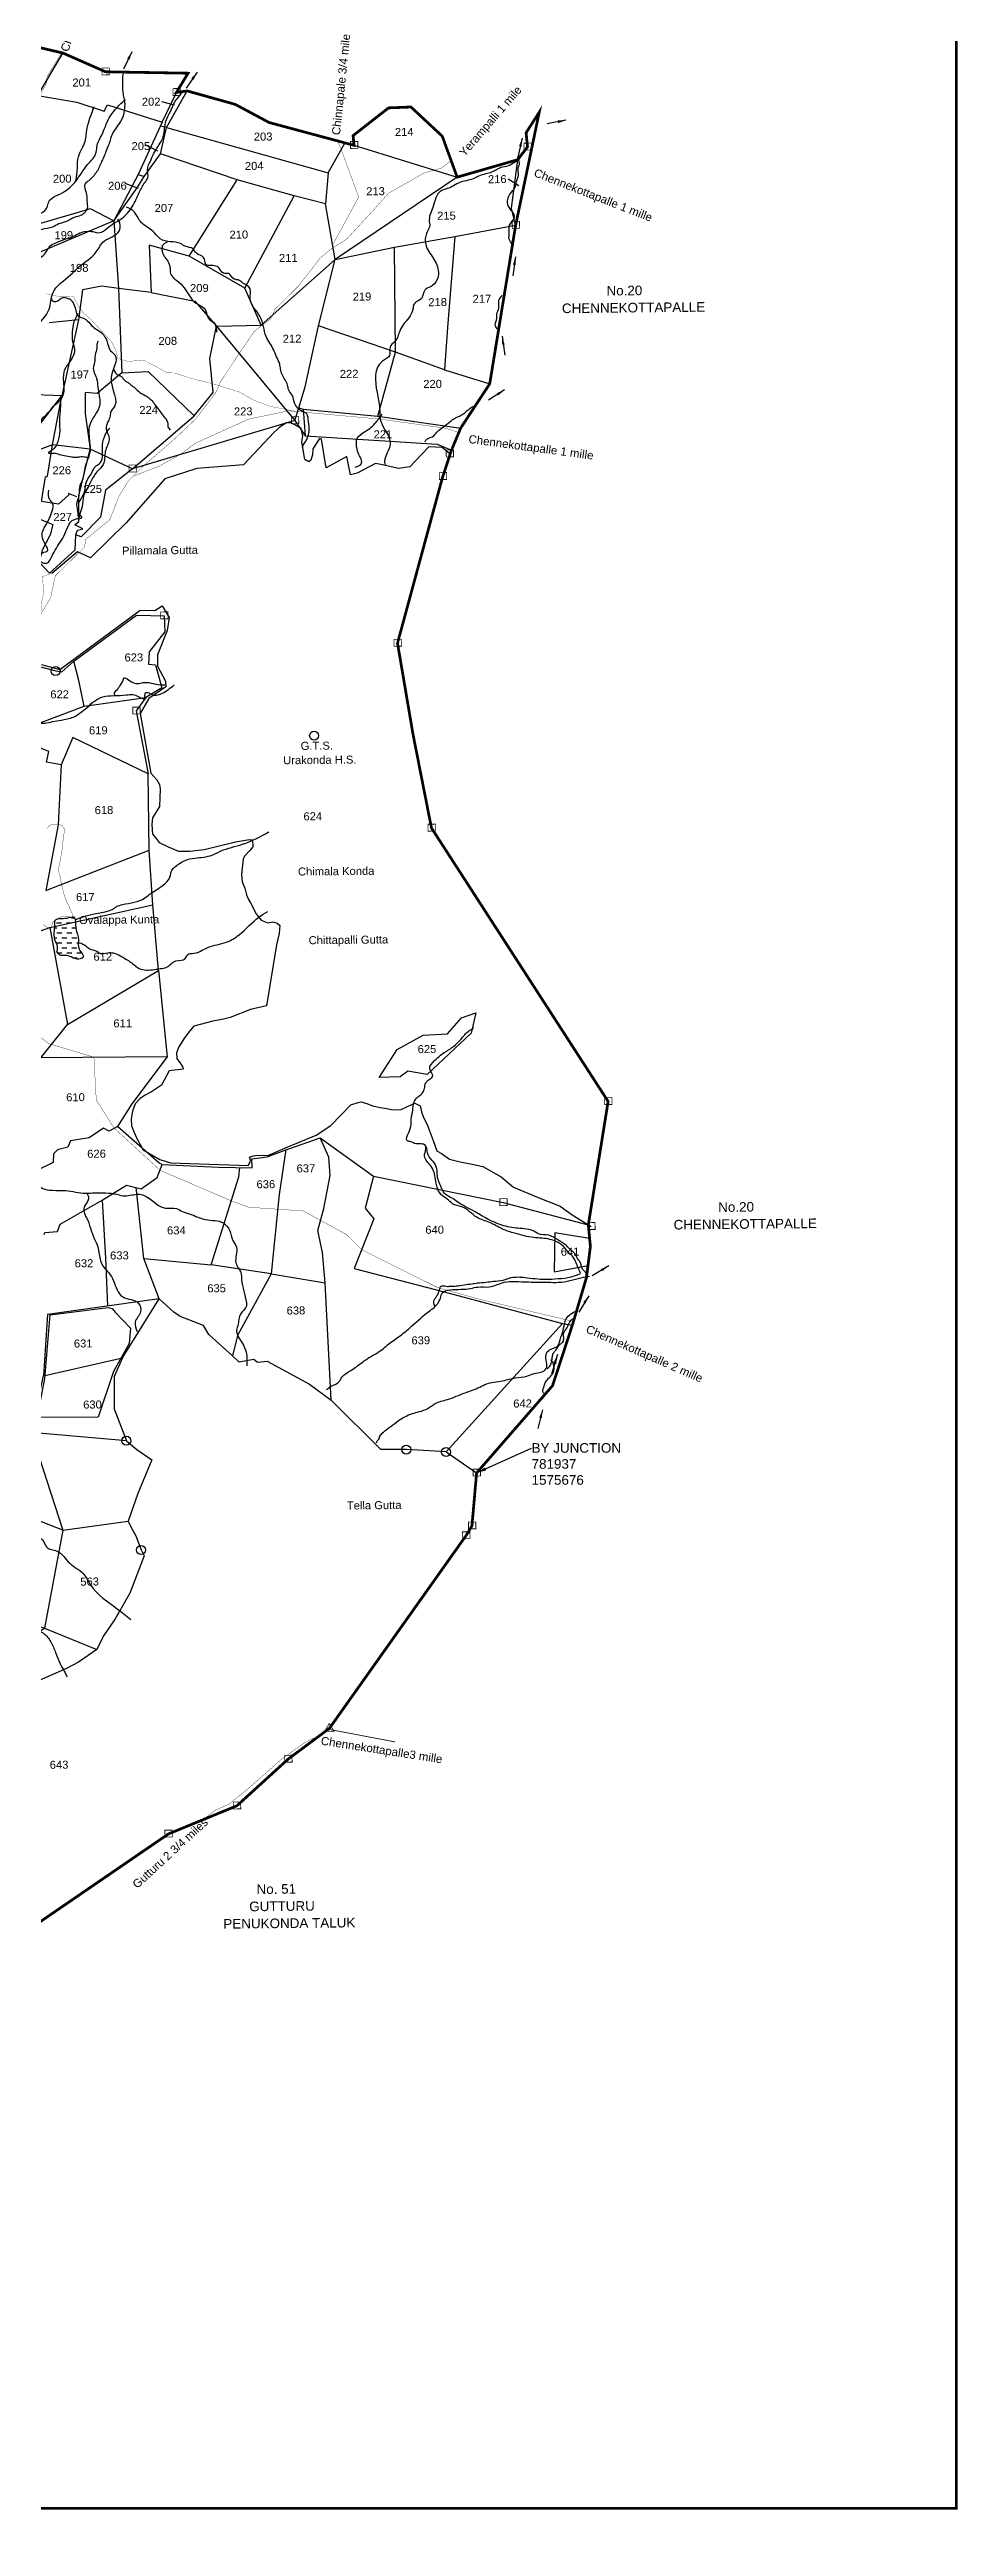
# Model space of a CAD drawing. Header units: feet. Extents: x 773755 to 783780, y 1571901 to 1585357.
# Drawn here: x 780373 to 783683, y 1571901 to 1580869 of the extents above; entities that cross this region are included whole.
import ezdxf
from ezdxf import colors
from ezdxf.entities.mleader import LeaderData, LeaderLine
from ezdxf.enums import TextEntityAlignment as Align
from ezdxf.math import Vec2, Vec3

# ---------------------------------------------------------------- set-up
doc = ezdxf.new("R2010")
doc.units = ezdxf.units.FT
doc.header["$LTSCALE"] = 15
doc.header["$MEASUREMENT"] = 0
doc.linetypes.add('ACAD_ISO02W100', pattern=[15, 12, -3])
doc.linetypes.add('HIDDEN2', pattern=[0.1875, 0.125, -0.0625])
for name, color, linetype in [('CRDS STONES', 7, 'Continuous'), ('HILL', 17, 'Continuous'), ('PAPER SIZE', 10, 'Continuous'), ('PLOT', 7, 'Continuous'), ('PLOT NO', 7, 'Continuous'), ('ROADS', 6, 'Continuous'), ('TANKS-STREAM', 4, 'Continuous'), ('text2', 7, 'Continuous'), ('VILLAGE STONES', 240, 'Continuous')]:
    doc.layers.add(name, color=color, linetype=linetype)
doc.layers.add('VILLAGE BOUNDRY', color=5, linetype='HIDDEN2', lineweight=100)
doc.styles.get("Standard").update_dxf_attribs({"font": 'arial.ttf'})
doc.linetypes.add('DOTS', pattern='A,1e-06,-3,["●",Standard,S=3,R=0,X=-1.25,Y=-1.25],-3', length=6.000001)
doc.dimstyles.get("Standard").update_dxf_attribs({"dimtxt": 0.18, "dimasz": 0.18, "dimexe": 0.18, "dimexo": 0.0625, "dimgap": 0.09, "dimtad": 0, "dimtih": 1, "dimtoh": 1, "dimdec": 4, "dimzin": 0, "dimdsep": 46, "dimtxsty": 'Standard', "dimcen": 0.09, "dimadec": 0, "dimazin": 0, "dimtfac": 1, "dimtdec": 4, "dimtofl": 0, "dimtmove": 0, "dimatfit": 3, "dimfxl": 1, "dimtolj": 1, "dimtzin": 0, "dimarcsym": 0})

msp = doc.modelspace()

# ---------------------------------------------------------------- hatches: boundary and pattern name
at = {"layer": 'TANKS-STREAM'}
h = msp.add_hatch(dxfattribs=at)
h.set_pattern_fill('DASH', color=256, scale=145.821707, angle=0.58582, style=0)
h.set_pattern_definition([(0.5858182, (37188.745, 36616.863), (18.04039535, 18.4131258), [18.22771332, -18.22771332])])
edge = h.paths.add_edge_path()
edge.add_spline(control_points=[(780402.2, 1577581.2), (780403.5, 1577589.9), (780405.6, 1577604.1), (780392.8, 1577620.4), (780391.6, 1577639.8), (780391.8, 1577659.9), (780395, 1577676.9), (780390.8, 1577705.2), (780431.4, 1577696.7), (780471.6, 1577715), (780466.6, 1577660.2), (780485.1, 1577627.7), (780473.2, 1577589.6), (780507.9, 1577561.7), (780469, 1577545.7), (780447.2, 1577570.6), (780414, 1577562), (780405, 1577574.8), (780400.5, 1577581.2)], knot_values=[0, 0, 0, 0, 24.892775, 40.800012, 58.779881, 81.911715, 100.665897, 112.223103, 157.989757, 181.404531, 223.257187, 265.978819, 300.69655, 333.308293, 350.028339, 396.489155, 417.87038, 439.257257, 439.257257, 439.257257, 439.257257], degree=3, periodic=0)

# ---------------------------------------------------------------- linework, layer by layer
at = {"layer": 'HILL'}
for points in [[(781832.1, 1579394.4), (781804.6, 1579417.1), (781756.5, 1579420.1), (781731, 1579392.6), (781687, 1579346.5), (781645.7, 1579340.7), (781587.4, 1579354.1), (781562.4, 1579358.5), (781495, 1579323.3), (781470.5, 1579317.6), (781457.3, 1579384.7), (781382.8, 1579343.4), (781365.3, 1579448.1), (781357.9, 1579450.4), (781333.7, 1579412.3), (781331.9, 1579390.8), (781326.3, 1579371.7), (781318.6, 1579365.4), (781304.4, 1579373.4), (781293.2, 1579438.1), (781296.9, 1579459.2), (781291.1, 1579486.1), (781268, 1579500.3), (781253.9, 1579507.5), (781238.2, 1579507.4), (781215, 1579492.3), (781192.5, 1579473.8), (781080.8, 1579354), (780911, 1579340.4), (780794.7, 1579303.7), (780654, 1579142.4), (780523.5, 1579014.8), (780476.4, 1579036.7), (780382.4, 1578958.5)], [(780345, 1578626.3), (780411.5, 1578607.8), (780705.1, 1578823.9), (780758.4, 1578823.3), (780785.4, 1578840.6), (780810.8, 1578798.3), (780802.8, 1578750.1), (780768, 1578661.6), (780768.4, 1578620.2), (780796.8, 1578566.1), (780798.1, 1578544.6), (780736.7, 1578502.3), (780704.4, 1578447.6), (780743.5, 1578230.6), (780765.3, 1578206.5), (780775.7, 1578189.6), (780777.5, 1578172.1), (780775.4, 1578108.8), (780749.7, 1578067.7), (780747.7, 1578044.5), (780748.5, 1578023.5), (780749.2, 1578007.7), (780762.4, 1577991.9), (780774.4, 1577977.9), (780806.4, 1577961.8), (780844.5, 1577946.3), (780885.9, 1577946.7), (780937.5, 1577952.4), (781051.6, 1577979.9), (781081, 1577985.3), (781103.1, 1577988.4), (781113.3, 1577987.9), (781115.3, 1577961.3), (781103, 1577947), (781086.1, 1577928.7), (781080, 1577917.9), (781074.3, 1577860.9), (781075.7, 1577833.8), (781086.2, 1577811.2), (781092.6, 1577787.5), (781099.6, 1577770), (781107.1, 1577758.2), (781116.4, 1577740.1), (781125.7, 1577719.3), (781145.6, 1577694.3), (781170.2, 1577685.5), (781187.4, 1577688.4), (781203.8, 1577683.1), (781213.8, 1577675.1), (781211.4, 1577646.1), (781201, 1577604.3), (781165.1, 1577382.9), (781106.3, 1577369.6), (781033, 1577339.4), (781008.5, 1577333.7), (780969.6, 1577326.1), (780900, 1577308.2), (780885.6, 1577290.8), (780865.9, 1577265.2), (780845.4, 1577233.3), (780836.6, 1577210.6), (780837.7, 1577190.7), (780851.5, 1577171.8), (780859.8, 1577159.2), (780860.7, 1577151.9), (780810, 1577145.1), (780782.2, 1577093.4), (780746.2, 1577068.5), (780720.9, 1577055.6), (780703.8, 1577043.6), (780685.9, 1577025.3), (780676.2, 1576998.1), (780671.9, 1576969.9), (780673.1, 1576944.6), (780683.3, 1576920.2), (780693.5, 1576896.8), (780715.7, 1576857.1), (780776.8, 1576822.4), (780815.1, 1576810.1), (781098.2, 1576800.4), (781104.4, 1576810.4), (781106.1, 1576820.4), (781103.3, 1576830.3), (781117.8, 1576835.9), (781134.1, 1576837.9), (781170.3, 1576837.3), (781239.9, 1576867), (781345.6, 1576910.7), (781399.3, 1576945.8), (781472, 1577021.7), (781498.2, 1577030.1), (781508.1, 1577033), (781530.9, 1577026), (781550.9, 1577018), (781580, 1577012), (781601.8, 1577008.6), (781626.4, 1577003.4), (781655.4, 1577004.6), (781680.6, 1577016.6), (781705, 1577027.7), (781725.1, 1577018), (781728.9, 1576996.3), (781737.3, 1576975.5), (781750.3, 1576949.4), (781771.9, 1576892), (781785.9, 1576854.1), (781802.3, 1576844.3), (781831.5, 1576823.8), (781870.6, 1576814.2), (781914.2, 1576805.6), (781952.4, 1576796.9), (782019.9, 1576759.6), (782064.8, 1576722), (782154.4, 1576683.5), (782234.5, 1576651.7), (782278.4, 1576620.5), (782347.7, 1576578.6)], [(780329.5, 1575880.2), (780356.8, 1576023.4), (780376.6, 1576256.3), (780588.5, 1576283.2), (780602.9, 1576278.8), (780614.2, 1576265.9), (780669.6, 1576207.7), (780665, 1576151.6), (780607.9, 1576050.2), (780551.5, 1575883.3), (780328.1, 1575882.3)]]:
    msp.add_lwpolyline(points, dxfattribs=at)
at = {"layer": 'HILL', "lineweight": -3, "ltscale": 0.3, "const_width": 1}
msp.add_lwpolyline([(780382.4, 1578958.5), (780348.9, 1578946.8), (780353, 1578889), (780343.2, 1578841.6), (780347.3, 1578830), (780301.3, 1578739.8)], dxfattribs=at)
at = {"layer": 'PAPER SIZE', "color": 5, "const_width": 10}
msp.add_lwpolyline([(773759.7, 1584608.3), (783677.9, 1584608.3), (783677.9, 1571905.9), (773759.7, 1571905.9)], close=True, dxfattribs=at)
at = {"layer": 'PLOT'}
for points in [[(780038.3, 1580262), (779999.9, 1580144), (780181.2, 1580441.8), (780332, 1580700.8), (780423.5, 1580854.9)], [(780332, 1580700.8), (780474.2, 1580675.9), (780573.8, 1580643.3), (780585.9, 1580666.8), (780785.2, 1580603.1), (780836.9, 1580711.8)], [(780800.8, 1580583.5), (780876.4, 1580716.8)], [(780830.1, 1580664.6), (780783.7, 1580676.7)], [(780785.2, 1580603.1), (780697.1, 1580412), (780719.8, 1580405.3), (780778.2, 1580487.1), (780800.8, 1580583.5), (780778.4, 1580588.7)], [(780800.8, 1580583.5), (781390.1, 1580418.7), (781452, 1580529.4)], [(780768.9, 1580496.9), (780725.8, 1580519.5)], [(781390.1, 1580418.7), (781379.3, 1580305.4), (781265.5, 1580334.2), (781057.5, 1580392.9), (780778.2, 1580487.1)], [(781483.6, 1580518.7), (781859.4, 1580402.7), (781415.5, 1580102.4), (781631, 1580148.1), (781850.9, 1580186.5), (782072.5, 1580227.6), (782056.9, 1580290.2), (782080, 1580466.3)], [(780697.1, 1580412), (780609.2, 1580243.1), (780695.8, 1580367.7), (780719.8, 1580405.3)], [(780699.2, 1580361.1), (780650.5, 1580380)], [(781086.2, 1579998.1), (780883, 1580114.7), (781057.5, 1580392.9)], [(782084.4, 1580371.3), (782044.6, 1580395.1)], [(779999.9, 1580144), (780294.3, 1580109.3), (780255.6, 1580208.9), (780512.5, 1580284.2), (780522.7, 1580288.7), (780609.2, 1580243.1), (780294.3, 1580109.3)], [(781635, 1579764.2), (781354.4, 1579860.7), (781415.5, 1580102.4), (781145.1, 1579863.8), (781086.2, 1579998.1), (781265.5, 1580334.2)], [(781415.5, 1580102.4), (781379.3, 1580305.4)], [(780609.2, 1580243.1), (780625.9, 1579997), (780565.3, 1580005.6), (780495.1, 1579992.5), (780479.7, 1579882.8), (780373, 1579871.3)], [(781850.9, 1580186.5), (781823.8, 1579854.3), (781813.2, 1579700.5), (781978, 1579649.5)], [(780883, 1580114.7), (780737.7, 1580154.2), (780745.2, 1579981.7), (780625.9, 1579997)], [(781813.2, 1579700.5), (781635, 1579764.2), (781631, 1580148.1)], [(780625.9, 1579997), (780637.7, 1579689.5), (780548.4, 1579614.2), (780504.7, 1579617.3), (780504.1, 1579540.9), (780522.1, 1579411), (780385.6, 1579427), (780419.7, 1579606.2)], [(780745.2, 1579981.7), (780903.5, 1579950.4), (780982.3, 1579859.5), (781145.1, 1579863.8)], [(780479.7, 1579882.8), (780419.7, 1579606.2), (780259.4, 1579611.6), (780279.2, 1579651), (780185.4, 1579662.4), (780158.1, 1579658.8), (780140.2, 1579674.7), (780121.7, 1579670), (780048.9, 1579705.7)], [(780637.7, 1579689.5), (780734.1, 1579693.8), (780901.1, 1579532.6), (780970.2, 1579617.4), (780958.7, 1579741.7), (780982.3, 1579859.5)], [(780982.3, 1579859.5), (781268.3, 1579515.5), (781282.9, 1579561.6), (781306.2, 1579638.5), (781354.4, 1579860.7)], [(781299, 1579557.5), (781570.4, 1579531.6), (781635, 1579764.2)], [(780228.7, 1579510.4), (780326.1, 1579483.9), (780419.7, 1579606.2)], [(781282.9, 1579561.6), (781299, 1579557.5), (781305.8, 1579459.5)], [(780385.6, 1579427), (780317.4, 1579401.6), (780213.3, 1579424.9), (780193.3, 1579434.8), (780201.3, 1579448.7), (780102.6, 1579477.8), (780066.1, 1579496), (780073.5, 1579511.1)], [(781268.3, 1579515.5), (780676.6, 1579339.5), (780901.1, 1579532.6)], [(781268.3, 1579515.5), (781305.8, 1579459.5), (781786.4, 1579429.7), (781838.7, 1579407.5)], [(781570.4, 1579531.6), (781872.2, 1579488.2)], [(780473.5, 1579237.6), (780443.5, 1579250.2), (780443.6, 1579243.1), (780407.2, 1579210.7), (780345.5, 1579220), (780360.2, 1579310.1), (780367.4, 1579312.3), (780385.6, 1579427)], [(780676.6, 1579339.5), (780578.2, 1579261.5), (780560.7, 1579163.4), (780489.5, 1579091.3), (780470.7, 1579099.4), (780476.2, 1579116.3), (780496.3, 1579121), (780466.5, 1579135.5), (780481.8, 1579147.8), (780481.7, 1579240.7), (780522.1, 1579411)], [(780676.6, 1579339.5), (780522.1, 1579411)], [(780256.7, 1579145.7), (780301, 1579135.6), (780304.5, 1579170.3), (780386.6, 1579136.5), (780376.5, 1579098.5), (780347.1, 1579043.2), (780337, 1578999.2), (780375, 1578959), (780467.7, 1579044.4), (780470.7, 1579099.4)], [(780331.4, 1578620.4), (780397.6, 1578603), (780419.1, 1578599.3), (780462.9, 1578638.5), (780691.7, 1578806), (780791.9, 1578804.3), (780794.8, 1578745.8), (780737.8, 1578672.1), (780735.5, 1578627.6), (780761.1, 1578624.7), (780783.9, 1578541.6), (780725.5, 1578505.9), (780690.4, 1578457.2), (780734.2, 1578228.3), (780460, 1578360.5), (780416.8, 1578260.8), (780363, 1578270.5), (780371.8, 1578309.9), (780254.2, 1578356.6), (780265.9, 1578385.8), (780500.4, 1578474.2), (780725.5, 1578505.9)], [(780500.4, 1578474.2), (780481.2, 1578568.4), (780462.9, 1578638.5)], [(780416.8, 1578260.8), (780405.5, 1578042), (780360.9, 1577802.7), (780738, 1577949.7), (780734.2, 1578228.3)], [(780155.8, 1577734.4), (780311.3, 1577644.3), (780376.1, 1577667.3), (780751.4, 1577750.6), (780738, 1577949.7)], [(780376.1, 1577667.3), (780440.5, 1577313.9), (780771.2, 1577511.7), (780751.4, 1577750.6)], [(780771.2, 1577511.7), (780802.6, 1577196.5), (780343.4, 1577193.4), (780440.5, 1577313.9)], [(781575.2, 1577121.7), (781640.6, 1577222.7), (781735.5, 1577275.5), (781823.7, 1577280.4), (781875.7, 1577338.5), (781926.9, 1577356.3), (781910.9, 1577282.6), (781749.9, 1577132.4), (781680, 1577144.5), (781651.7, 1577124.1), (781575.2, 1577121.7)], [(780802.6, 1577196.5), (780674.1, 1577025), (780621.5, 1576942.6), (780591.4, 1576925.1), (780570.5, 1576936.7), (780519.2, 1576901.2), (780451, 1576889.8), (780440.6, 1576867.2), (780403.8, 1576857.9), (780388.6, 1576842.4), (780387.4, 1576811), (780330.6, 1576783.4)], [(780354.6, 1576549.3), (780357.7, 1576556.8), (780403.8, 1576559.6), (780412.9, 1576586.1), (780566.2, 1576674.4), (780654.6, 1576728.6), (780708.6, 1576715.3), (780766.4, 1576756.9), (780784.9, 1576804.3), (780773.6, 1576809.2), (780621.5, 1576942.6)], [(780784.9, 1576804.3), (780990, 1576794.1), (781112.4, 1576792.4), (781112, 1576824.3), (781167.7, 1576831.9), (781229.1, 1576855), (781360.1, 1576901), (781554.4, 1576761.1), (781794.4, 1576712.4), (782027.5, 1576665.7), (782337.2, 1576583.8)], [(781234.7, 1576858.3), (781210.6, 1576694.6), (781181.8, 1576405.4), (780963.2, 1576438.9)], [(781181.8, 1576405.4), (781378.6, 1576372.6), (781368.3, 1576483.6), (781352.3, 1576564), (781373.2, 1576644.1), (781396.7, 1576763.9), (781391.8, 1576830.6), (781360.1, 1576901)], [(780718.1, 1576461.3), (780963.2, 1576438.9), (781064.6, 1576759.2), (781067.8, 1576792.8)], [(780566.2, 1576674.4), (780578.1, 1576462.7), (780585.8, 1576289)], [(780774, 1576314.6), (780718.1, 1576461.3), (780690.7, 1576719.9)], [(781554.4, 1576761.1), (781524.4, 1576644.4), (781556.1, 1576606.3), (781484.6, 1576425.4), (781812.1, 1576340.6), (782243.7, 1576224.6), (782278.9, 1576218.2)], [(782341.8, 1576534.8), (782214.8, 1576554.7), (782213.3, 1576413.5), (782336.5, 1576436.3)], [(781181.8, 1576405.4), (781059.6, 1576180.3), (781040.9, 1576107.3), (780955.2, 1576184.2), (780934.8, 1576217.6), (780850.4, 1576249.6), (780827.6, 1576265.4), (780774, 1576314.6)], [(780640.5, 1576099.3), (780774, 1576314.6), (780367.6, 1576257.5), (780352.6, 1576034)], [(781819.6, 1575756.3), (781674.3, 1575765.4), (781581.4, 1575764.9), (781400.1, 1575945.5), (781378.6, 1576372.6)], [(782243.7, 1576224.6), (781819.6, 1575756.3), (781930.2, 1575679.9)], [(780307.8, 1575827), (780352.6, 1576034), (780640.5, 1576099.3), (780609.4, 1576031.8), (780609.6, 1575913.6), (780654.4, 1575797.4), (780307.8, 1575827)], [(781040.9, 1576107.3), (781063.5, 1576085.4), (781118.9, 1576094.8), (781132.2, 1576083.8), (781167.5, 1576087.4), (781320.9, 1576004), (781400.1, 1575945.5)], [(780074.5, 1575946.3), (780307.8, 1575827), (780422.5, 1575471.7), (779958.4, 1575652.3)], [(780654.4, 1575797.4), (780692.5, 1575765.8), (780746.8, 1575727.7), (780696, 1575605.1), (780660.8, 1575504.3)], [(780422.5, 1575471.7), (780355.8, 1575114.3), (780062.3, 1575189.9), (779920.9, 1575260.8)], [(780422.5, 1575471.7), (780660.8, 1575504.3), (780670.2, 1575484), (780688.4, 1575451.2), (780708.1, 1575399.3), (780718.7, 1575377.5), (780667.4, 1575241.8), (780613.3, 1575148.6), (780571.3, 1575086.6), (780547.1, 1575037)], [(779994.1, 1574884.7), (780355.8, 1575114.3), (780547.1, 1575037), (780480.4, 1574990.5), (780436.1, 1574967.6), (780339.2, 1574924.5), (780230.1, 1574898.1), (780191.5, 1574884.6), (780153.2, 1574883.5), (779994.1, 1574884.7)]]:
    msp.add_lwpolyline(points, dxfattribs=at)
at = {"layer": 'ROADS', "linetype": 'HIDDEN2', "ltscale": 10, "const_width": 1.2}
for points in [[(780419.8, 1580857.9), (780365.3, 1580768.8), (780365.2, 1580747.7), (780225.5, 1580494.3), (780107.6, 1580306), (780012.2, 1580195.9), (779923.1, 1580083.1), (779850.2, 1580012.1), (779824, 1579958), (779769.1, 1579891.5), (779669.1, 1579799.9), (779649.9, 1579781.3), (779558.1, 1579734.1), (779493, 1579695), (779433.6, 1579644.2), (779322.7, 1579585.1), (779281.1, 1579545.1), (779215.8, 1579351.5), (779201.5, 1579334), (779118.1, 1579337)], [(781408.9, 1580160.9), (781500.5, 1580330.3), (781439.2, 1580497.5), (781422.9, 1580536.9)], [(780306.5, 1578750.4), (780378.9, 1578870.2), (780395.1, 1578949.1), (780502.2, 1579054.3), (780505.9, 1579082.1), (780594, 1579154.1), (780628.6, 1579241.8), (780661.2, 1579294.9), (780718.1, 1579351.4), (780824.2, 1579443.3), (780908.7, 1579522.9), (780980.4, 1579618), (780997, 1579656.6), (781069, 1579765.2), (781120.7, 1579840.8), (781182.5, 1579888.4), (781195.6, 1579921.2), (781279.6, 1580003.9), (781361.1, 1580108.3), (781401.6, 1580141.9), (781458.1, 1580177.8), (781559.3, 1580287.9), (781608.6, 1580343.7), (781690.6, 1580390.2), (781736.1, 1580416.6), (781801.8, 1580436.1), (781840, 1580465.1)], [(781864.9, 1579471.7), (781818, 1579487.5), (781576, 1579521.1), (781278.4, 1579548), (781245.8, 1579551.2), (781100, 1579520.7), (780906.5, 1579433.3), (780852.5, 1579393.2), (780775.2, 1579350.2), (780680.4, 1579312.6)], [(780363.5, 1578027.7), (780376.7, 1578041.2), (780396.2, 1578044.5), (780419.9, 1578040.6), (780429.3, 1578025.3), (780421.7, 1577968.7), (780418.9, 1577939.9), (780414, 1577915.2), (780406.2, 1577878.1), (780413.6, 1577851.5), (780418, 1577825.9), (780426.6, 1577791), (780435.1, 1577766.4), (780453, 1577728.6), (780460.3, 1577712.2), (780458.3, 1577705), (780428.5, 1577708.8), (780410, 1577704.5), (780393.6, 1577694.1), (780385.5, 1577685.8), (780381.6, 1577669.3), (780371.3, 1577667.1)], [(780376.4, 1577663.8), (780350.5, 1577677.9)], [(779977.5, 1577566.7), (780044, 1577465.3), (780117.8, 1577432.2), (780151.4, 1577408.4), (780372, 1577244.5), (780536.2, 1577195.1), (780544.8, 1577039.2), (780609.6, 1576937.2), (780777.9, 1576782.4), (781038.7, 1576670.9), (781100.1, 1576648.3), (781299, 1576634.8), (781456.1, 1576548.7), (781512, 1576493.3), (781788.8, 1576355.3), (781942.3, 1576312.5), (782282.5, 1576232.2)], [(780941, 1574422.4), (780978.4, 1574450.6), (781026.5, 1574471.5), (781098.4, 1574529.9), (781224.9, 1574640.9), (781303.5, 1574696.3), (781335.5, 1574713.8), (781345.2, 1574712.6)]]:
    msp.add_lwpolyline(points, dxfattribs=at)
at = {"layer": 'ROADS', "linetype": 'DOTS', "lineweight": -3, "ltscale": 0.3, "const_width": 1}
msp.add_lwpolyline([(780364, 1579977.4), (780405.5, 1579968.2), (780439.5, 1579967.7), (780461.7, 1579966.6), (780480, 1579932.4), (780495.9, 1579909.9), (780521.8, 1579887.1), (780599.9, 1579803.7), (780615.1, 1579773.4), (780623.7, 1579742.1), (780659.1, 1579731.2), (780717.3, 1579735.5), (780766.8, 1579710.3), (780801.9, 1579689.8), (780830.7, 1579688.7), (780889.7, 1579669.3), (780968.1, 1579650), (781065.4, 1579619.9), (781121.5, 1579588.2), (781178.4, 1579567.5), (781280.2, 1579547.2)], dxfattribs=at)
at = {"layer": 'TANKS-STREAM'}
for points in [[(780644.3, 1580785.6), (780639.9, 1580766.1), (780639.9, 1580762.4), (780640.1, 1580746.6), (780640.2, 1580739.2), (780640.3, 1580723.4), (780642.4, 1580706.8), (780646.3, 1580687.4), (780648.3, 1580670.7), (780647.5, 1580653.1), (780641.4, 1580622.5), (780602.1, 1580557.8), (780588.6, 1580516.9), (780581.4, 1580501.1), (780575.1, 1580483.4), (780564.2, 1580459.2), (780546, 1580421.9), (780533.2, 1580405.1), (780518.5, 1580390.2), (780503.8, 1580378.6), (780504.9, 1580356.3), (780509.8, 1580332.3), (780510.9, 1580316.6), (780511.2, 1580288.8), (780492.9, 1580265.4), (780462.3, 1580254.9), (780445.7, 1580245.5), (780408.8, 1580232.1), (780384.8, 1580220.7), (780346.8, 1580212), (780296, 1580193), (780263.6, 1580186.2), (780227.6, 1580143.7), (780203.8, 1580115.6), (780195.6, 1580099.8), (780185.8, 1580066.3), (780174.2, 1580020.8), (780172.6, 1579993), (780170.9, 1579979.1), (780148.4, 1579902.3), (780152.5, 1579872.7), (780154.5, 1579854.2), (780120.7, 1579802.9), (780104.2, 1579786.1), (780082.2, 1579753.4), (780065.8, 1579725.4), (780046.4, 1579719.7), (780005.2, 1579653.9), (779987, 1579616.6), (779969.6, 1579590.5), (779963.3, 1579576.5), (779945.9, 1579549.5), (779939.7, 1579519.8), (779942.7, 1579504), (779948.1, 1579433.2), (779939.2, 1579396), (779926.4, 1579373.7), (779912.6, 1579365.2), (779911.9, 1579341.1), (779916.7, 1579328.2), (779908.5, 1579308.6), (779900.3, 1579294.7), (779890.3, 1579277.9), (779872.9, 1579255.5), (779863.7, 1579247.9), (779868.4, 1579236.9), (779884.2, 1579233.3), (779900.1, 1579224.2), (779900.5, 1579182.1), (779886, 1579146.7), (779887.2, 1579127.3)], [(780171.5, 1579986.4), (780175.7, 1580005), (780195, 1580012.7), (780200.1, 1580026.1), (780206.7, 1580035), (780225.8, 1580051.6), (780235.3, 1580068), (780249.2, 1580087.5), (780256.6, 1580093.5), (780285.6, 1580098.2), (780301.9, 1580099.9), (780333.8, 1580106.9), (780356.7, 1580122), (780381.1, 1580156), (780392.9, 1580161.3), (780430.7, 1580176.6), (780461.8, 1580187.3), (780484.7, 1580199.4), (780508.4, 1580204.8), (780532.2, 1580204.3), (780550.1, 1580200.1), (780604.1, 1580231.8), (780623.3, 1580242.4), (780675.7, 1580294.5), (780701.2, 1580346.8), (780721.7, 1580382.6), (780732.6, 1580400.5), (780731.6, 1580429.5), (780743.1, 1580463.8), (780754.8, 1580489.9), (780789.8, 1580553.8), (780798.2, 1580606.6), (780815, 1580641.7), (780830.9, 1580676.8), (780848.6, 1580700), (780862.5, 1580717.9)], [(780206.3, 1580117.7), (780204.9, 1580127.5), (780210, 1580141.3), (780217.1, 1580155.8), (780223.5, 1580172.2), (780236.4, 1580192.6), (780241.5, 1580205.8), (780251.7, 1580226.8), (780286.3, 1580248.1), (780304.5, 1580254.9), (780367.1, 1580296.4), (780373.5, 1580316.1), (780397.6, 1580334), (780430.2, 1580351.4), (780474.9, 1580394.4), (780519, 1580455.4), (780535.8, 1580474.6), (780545.4, 1580500.2), (780549.8, 1580523.8), (780564.5, 1580556), (780592.1, 1580618.8), (780612.8, 1580647.8), (780649.7, 1580685.5)], [(780470.6, 1580388.9), (780475.9, 1580436.1), (780479.8, 1580477.1), (780504.2, 1580532.7), (780513.9, 1580592.3), (780534.8, 1580656), (780531.5, 1580649.8)], [(782075.4, 1580461.2), (782054.9, 1580448.1), (782045.5, 1580443.7), (782018.9, 1580437.4), (782002.7, 1580429.6), (781984.7, 1580420.8), (781941, 1580407.5), (781917.1, 1580396.1), (781893.1, 1580389.8), (781858, 1580378.3), (781834.9, 1580365.2), (781792.2, 1580345.9), (781782, 1580326.9), (781770.4, 1580292.5), (781758, 1580240), (781759.7, 1580228), (781747.9, 1580197.7), (781744.7, 1580157.8), (781772.4, 1580106.8), (781785.4, 1580082.7), (781786.5, 1580029.5), (781761.7, 1580003.2), (781741.2, 1579991), (781729.5, 1579960.4), (781704.6, 1579943.9), (781697.3, 1579917.7), (781687.7, 1579896.9), (781651.2, 1579844.4), (781643.8, 1579822.6), (781632, 1579803.9), (781614.8, 1579783.1), (781613, 1579752.7), (781587.1, 1579731.7), (781567.5, 1579617.9), (781576.8, 1579561.4), (781579.4, 1579521.2), (781598.3, 1579477.9), (781611.6, 1579454.1), (781615.2, 1579430.3), (781597.2, 1579379), (781595.2, 1579363.7), (781597.4, 1579354)], [(782061.1, 1580157.6), (782048.9, 1580176.7), (782049.1, 1580199.4), (782050.3, 1580227.7), (782068.7, 1580255.9), (782045.6, 1580298.9), (782053.4, 1580343), (782070, 1580364.6), (782077.6, 1580394.1), (782082.5, 1580409), (782081.6, 1580435.2), (782086.4, 1580453.5), (782081.2, 1580477.6), (782081.4, 1580478.1)], [(781296.2, 1579416.5), (781298.8, 1579426.2), (781308.3, 1579440.1), (781313.7, 1579453.9), (781319.1, 1579469.1), (781320.3, 1579485.7), (781317.2, 1579520.1), (781308.7, 1579543.4), (781296.2, 1579548.8), (781280.9, 1579558.3), (781268.3, 1579576.1), (781258.3, 1579607.6), (781245.7, 1579626.8), (781241.4, 1579644.7), (781221.7, 1579683), (781216, 1579703.6), (781213, 1579721.5), (781201.7, 1579747.6), (781190.4, 1579775), (781163.8, 1579821.6), (781153.7, 1579858.7), (781140.9, 1579895.7), (781105.6, 1579959.5), (781105.2, 1579995.3), (781074.6, 1580019.8), (781062.1, 1580027.9), (781048.3, 1580030.5), (781027.4, 1580051), (781008.1, 1580052.2), (780985.8, 1580076.7), (780944.3, 1580084.6), (780935.8, 1580109.3), (780909.4, 1580125.6), (780896.8, 1580142), (780870.5, 1580150), (780851.1, 1580160.8), (780815.2, 1580167.3), (780777.8, 1580177.9), (780756.9, 1580199.8), (780734.7, 1580217.4), (780702.7, 1580244.7), (780684.4, 1580274.8), (780655.3, 1580293.8)], [(780169.8, 1579668), (780178.2, 1579678.3), (780232.2, 1579721.4), (780267.7, 1579745.5), (780301.2, 1579800.2), (780322.8, 1579849.8), (780373.1, 1579921.7), (780386.2, 1579979.6), (780452.2, 1580047.5), (780479.1, 1580073.3), (780544.9, 1580130), (780573.5, 1580169.4), (780627.6, 1580205.6), (780630.7, 1580234.6), (780623.7, 1580249.8)], [(780802.8, 1580165.8), (780786.4, 1580153.2), (780783.8, 1580139.4), (780790.9, 1580116.1), (780799.3, 1580105.1), (780810.5, 1580086), (780813.4, 1580069.5), (780815, 1580051.6), (780838.7, 1580025.6), (780865.2, 1579999.7), (780907.1, 1579943.7), (780937.7, 1579924.7), (780960.2, 1579880.9), (780972.7, 1579872.7), (780982.7, 1579837.7)], [(780328.5, 1579489.9), (780336.2, 1579505.6), (780359.4, 1579534.2), (780377.7, 1579552.9), (780391.3, 1579570.6), (780418.4, 1579595.3), (780434.8, 1579711.2), (780444.5, 1579723.1), (780459.9, 1579748.6), (780465.6, 1579762.3), (780465.4, 1579779.9), (780458.3, 1579809.2), (780458.1, 1579829.7), (780461.6, 1579864.9), (780478.8, 1579907.1)], [(780379.9, 1579963.8), (780383.7, 1579954), (780397.3, 1579949.2), (780423, 1579964.2), (780441.5, 1579960.7), (780451.4, 1579955.9), (780457.6, 1579948.6), (780468.9, 1579922.9), (780475.3, 1579900.9), (780506.2, 1579884), (780527.4, 1579862.1), (780567, 1579831.8), (780583.3, 1579806.1), (780597.2, 1579769.4), (780612.1, 1579754.8), (780599.4, 1579673.6), (780605.5, 1579558.5), (780599.7, 1579552.6), (780595.9, 1579536.8), (780590.2, 1579517.1), (780580.6, 1579491.5), (780588.8, 1579462.1), (780591, 1579440.5), (780585.2, 1579424.7), (780577.6, 1579403.1), (780570.2, 1579355.8), (780546.9, 1579328.1), (780523.7, 1579290.5), (780510.2, 1579264.9), (780498.6, 1579241.2), (780493.1, 1579201.8), (780483.6, 1579172.3), (780481.7, 1579160.4)], [(782004.8, 1579850.4), (781998.1, 1579864), (782003.8, 1579887.1), (782004.1, 1579903.9), (782011.1, 1579925.4), (782011.1, 1579951.4), (782023.5, 1579971.7)], [(780549.9, 1579805.2), (780547.8, 1579796.3), (780546.9, 1579779.8), (780540.5, 1579754.3), (780539.5, 1579743.2), (780537.5, 1579722.3), (780534.3, 1579711.2), (780545.8, 1579668.3), (780550.5, 1579638.5), (780555.3, 1579606.5), (780557.8, 1579575.7), (780518.9, 1579493.1), (780518.1, 1579466.6), (780520.6, 1579435.7), (780522, 1579405.9), (780504.9, 1579348.3), (780493.3, 1579297.4), (780483.6, 1579271.9), (780481.7, 1579243.2), (780473.2, 1579208.9), (780477.9, 1579179.2), (780478, 1579167)], [(780607.6, 1579703), (780624.9, 1579680.6), (780636, 1579676.6), (780643.6, 1579666.4), (780660.9, 1579654.2), (780674, 1579643.4), (780685.1, 1579634.6), (780703.1, 1579618.4), (780730, 1579602.9), (780741.1, 1579594.1), (780765.4, 1579564.2), (780793.9, 1579526.8), (780805.8, 1579503.6), (780805.9, 1579494.1), (780814.2, 1579481.1)], [(780513.3, 1579380.7), (780505.6, 1579381.8), (780484.6, 1579382.6), (780468, 1579380.3), (780454.7, 1579382.3), (780428.2, 1579386.5), (780406, 1579392.9), (780385, 1579396), (780371.7, 1579395.8), (780384.8, 1579410.3), (780398, 1579420.4), (780405.5, 1579439.2), (780412.9, 1579477.9), (780411.5, 1579508.8), (780412.4, 1579528.7), (780415.3, 1579567.4), (780416.1, 1579593.9)], [(781741.3, 1579438.1), (781748.9, 1579447.9), (781769.5, 1579456.8), (781785.6, 1579473.3), (781800.7, 1579486.5), (781828.8, 1579507.5), (781846.1, 1579520.7), (781877.5, 1579537.3), (781895.9, 1579551.6), (781909.9, 1579562.7), (781919.6, 1579568.2)], [(780483, 1579217.8), (780500.4, 1579252.2), (780504.6, 1579268.8), (780508.8, 1579292.1), (780528.3, 1579325.4), (780541.4, 1579347.6), (780558.9, 1579361), (780567.2, 1579417.4), (780574.5, 1579456.1), (780581, 1579470.5), (780594.1, 1579488.3)], [(781487.6, 1579345.2), (781511.4, 1579361.8), (781511.3, 1579369.4), (781501.2, 1579392.1), (781493.4, 1579417.1), (781492.1, 1579432.3), (781493.1, 1579444.2), (781515.7, 1579470.6), (781541.6, 1579487.1), (781560, 1579504.7), (781585.7, 1579538.7)], [(780260.9, 1578805.6), (780264.2, 1578810.6), (780284.2, 1578819.2), (780305.9, 1578824.5), (780320.8, 1578844.7), (780335.6, 1578873.3), (780342.1, 1578893.5), (780331.7, 1578928.6), (780334.8, 1578953.7), (780317.6, 1578992.1), (780332.5, 1579014), (780339.1, 1579022.4), (780354.1, 1579036), (780364.1, 1579037.7), (780348.5, 1579087.8), (780351.6, 1579116.3), (780359.8, 1579131.5), (780384.4, 1579187), (780385.8, 1579213.8), (780375.6, 1579227.1), (780371.9, 1579262.2)], [(780335.7, 1579006), (780344.7, 1578999.9), (780357.1, 1578995.6), (780359.8, 1578995.7), (780366.6, 1578997.2), (780378.8, 1579012.4), (780395.1, 1579043.6), (780430.8, 1579102.7), (780474.6, 1579158), (780491.6, 1579160.6), (780475.8, 1579180.2)], [(780614.1, 1578512.1), (780610.9, 1578518.3), (780621.8, 1578535.7), (780629.5, 1578546), (780642.7, 1578569.7), (780644.2, 1578576), (780678.2, 1578560.6), (780719.8, 1578561.1), (780786.8, 1578552.3), (780796.2, 1578553.2)], [(780280.7, 1578401.5), (780287.7, 1578407.8), (780305, 1578411.9), (780323.8, 1578413.7), (780343.5, 1578412.3), (780356.1, 1578412.4), (780385.2, 1578418.2), (780417.4, 1578424.1), (780439.3, 1578429), (780461.3, 1578434.7), (780489.4, 1578452.3), (780511.3, 1578469.8), (780540.2, 1578494.5), (780568.3, 1578508.1), (780608.4, 1578513.2), (780654.8, 1578515.3), (780678.4, 1578517.1), (780702.1, 1578507.1), (780720.2, 1578502.6), (780724.7, 1578523.9), (780735.8, 1578523.2), (780746.8, 1578517), (780783.8, 1578521.3), (780828.3, 1578552.4)], [(780467.9, 1577696), (780490.4, 1577704.7), (780512.3, 1577712), (780551.2, 1577720.2), (780577.3, 1577725.4), (780602.7, 1577733.5), (780618.9, 1577744.2), (780640.7, 1577751.5), (780721.9, 1577775.7), (780737.4, 1577787.9), (780814.8, 1577857.5), (780817.5, 1577870.3), (780846.9, 1577900.3), (780868, 1577912.5), (780904.8, 1577920.7), (780966.9, 1577931.9), (780997.9, 1577946.4), (781077.7, 1577971.2), (781172.8, 1578016)], [(780402.2, 1577581.2), (780402, 1577606.1), (780394.7, 1577620.3), (780391.9, 1577638), (780392.5, 1577661.1), (780394.1, 1577679.8), (780394, 1577691.4), (780438.4, 1577702.5), (780461.5, 1577706.3), (780470.8, 1577665.5), (780480.1, 1577623.8), (780482.3, 1577589.1), (780496.8, 1577560), (780481.8, 1577552.7), (780437.1, 1577565.6), (780415.8, 1577566.2), (780400.5, 1577581.2)], [(780476.9, 1577612.7), (780488.2, 1577611.1), (780492.2, 1577609.4), (780506.9, 1577600.6), (780520.5, 1577590.6), (780550.5, 1577579.1), (780554.4, 1577575.8), (780587.1, 1577576.1), (780606.8, 1577575.2), (780634.5, 1577563.1), (780661.7, 1577547.1), (780677.6, 1577536), (780700.8, 1577518.8), (780757.2, 1577514.9), (780778, 1577517.9), (780801, 1577523.2), (780834.3, 1577546.1), (780869.1, 1577554.9), (780876.8, 1577568.5), (780901.5, 1577573.8), (780930.7, 1577584.8), (780951.4, 1577595.1), (781018.8, 1577614.3), (781064.7, 1577641.2), (781137.2, 1577705.5), (781169.6, 1577726.7)], [(782331.6, 1576405.6), (782322.4, 1576416.7), (782313.9, 1576425.7), (782309.6, 1576442.4), (782298.2, 1576461.9), (782287.5, 1576479.9), (782274.8, 1576491), (782257.1, 1576508.3), (782243, 1576518.6), (782215.5, 1576535.8), (782193, 1576546.1), (782154.4, 1576552), (782138.9, 1576561.6), (782103.2, 1576569.6), (782043.6, 1576577.4), (781988.1, 1576596.4), (781886.4, 1576652.4), (781868.8, 1576662), (781848.3, 1576676.5), (781810.2, 1576703.4), (781803.8, 1576715.9), (781787.2, 1576761.8), (781783.4, 1576796.1), (781751.3, 1576846.4), (781743.4, 1576874.3), (781728.6, 1576879.1), (781709, 1576879.5), (781690.7, 1576887.1), (781679.5, 1576889.7), (781690.9, 1576942.5), (781692, 1576968.4), (781698, 1577002.7), (781699.9, 1577023.7), (781711.5, 1577045.5), (781723.3, 1577055.4), (781735.8, 1577068.8), (781741.2, 1577086.4), (781747.3, 1577105.3), (781770.9, 1577126.5), (781759.5, 1577152.7), (781777.3, 1577182.9), (781798.8, 1577202.7), (781835, 1577226.1), (781866.9, 1577253.7), (781893.9, 1577283.4), (781919.1, 1577302.3)], [(780054.3, 1577172.4), (780064.2, 1577157.3), (780064.9, 1577146.9), (780065.2, 1577123.4), (780064.9, 1577084), (780069.9, 1577069.5), (780080.5, 1577042.7), (780082.1, 1577024), (780098.3, 1576995.9), (780106.8, 1576977.3), (780124.3, 1576956.1), (780178.3, 1576906.5), (780191.6, 1576890.7), (780222.1, 1576881.3), (780254.2, 1576859.5), (780274.4, 1576848), (780303.8, 1576816.5), (780314.3, 1576800), (780318.8, 1576765.5), (780321.1, 1576743.4), (780340, 1576722.2), (780433.8, 1576709), (780505.9, 1576699.4), (780523.9, 1576700.2), (780579.2, 1576700.8), (780618.7, 1576695.7), (780641.6, 1576690.4), (780693.5, 1576695.7), (780701.8, 1576695.8), (780796.7, 1576645.4), (780837.6, 1576643.8), (780858.4, 1576632.9), (780886.9, 1576622.9), (780943.2, 1576603.4), (781007.7, 1576590.9), (781030.1, 1576564.2), (781042.2, 1576527.7), (781055.6, 1576502.9), (781053.5, 1576445.2), (781071.9, 1576408.8), (781074.2, 1576384.6), (781091.7, 1576300.5), (781091.8, 1576289.4), (781070.1, 1576258.9), (781061.5, 1576220.8), (781056.1, 1576200), (781077.4, 1576151.2), (781088.7, 1576127.1), (781093.5, 1576070.5)], [(782309.7, 1576405.5), (782302.5, 1576423.5), (782296, 1576437.5), (782288.8, 1576454.7), (782279.2, 1576470.2), (782268.9, 1576478.8), (782258.6, 1576491.2), (782241.1, 1576510.6), (782219, 1576523.7), (782197, 1576531.3), (782138.8, 1576537.8), (782068.8, 1576553.5), (782024.7, 1576568.8), (781977.4, 1576592.6), (781930.9, 1576611.7), (781876.9, 1576649.9), (781842.2, 1576661.3), (781823.2, 1576678.3), (781800.3, 1576694.6), (781786.7, 1576721.1), (781763.8, 1576798.8), (781740.7, 1576833.9), (781745.1, 1576861.4), (781744.2, 1576874.7)], [(780510.7, 1576699.9), (780515.2, 1576690), (780515.4, 1576675.6), (780502.3, 1576652.1), (780499.1, 1576635.5), (780509.4, 1576610.1), (780536.8, 1576534.9), (780550.4, 1576504), (780555.2, 1576477.4), (780571.2, 1576430.9), (780590.3, 1576408.9), (780607.3, 1576380.3), (780641.2, 1576321.8), (780699.2, 1576298), (780706.2, 1576268.1), (780686.7, 1576229.6), (780693.7, 1576195.2)], [(781778, 1576287), (781775.6, 1576294), (781777, 1576312.8), (781783.2, 1576321.5), (781790.1, 1576334.1), (781796.2, 1576350.7), (781800.8, 1576360.9), (781819.7, 1576360.3), (781835.4, 1576360.5), (781855.7, 1576361.5), (781884.7, 1576365.7), (781913, 1576369.1), (781933.3, 1576372.4), (781965.5, 1576375.1), (781991.4, 1576378.5), (782026.6, 1576382.8), (782055.6, 1576391.7), (782106.6, 1576392.2), (782180.4, 1576385.9), (782227.5, 1576388), (782274.5, 1576394.7), (782305.8, 1576405.2)], [(781382.9, 1575982.9), (781400.8, 1575996.4), (781430.5, 1576013.9), (781437.4, 1576025.8), (781452.2, 1576040.8), (781478.7, 1576057.5), (781514.5, 1576083.8), (781530.1, 1576094.9), (781585.5, 1576129.2), (781605.7, 1576146.6), (781646.2, 1576176), (781686.7, 1576208.6), (781751.6, 1576264.7), (781785.8, 1576294.1), (781798.1, 1576317), (781805, 1576335.8), (781833.9, 1576347.1), (781908.4, 1576352.6), (781935.1, 1576357.6), (781975.9, 1576358), (782030.6, 1576375), (782069.9, 1576377.8), (782120.9, 1576375.9), (782187.6, 1576375), (782240.2, 1576375.6), (782320.1, 1576393.6), (782341.2, 1576397)], [(781566, 1575789.2), (781569.2, 1575797.9), (781574.4, 1575803.2), (781577, 1575811.2), (781586.8, 1575824.5), (781605.2, 1575840.6), (781618.4, 1575850), (781646, 1575870.8), (781669.1, 1575885), (781696.2, 1575896.5), (781721.3, 1575903.4), (781752.3, 1575915), (781779.3, 1575932.5), (781823.6, 1575947.5), (781888.3, 1575972), (781941.6, 1575992.7), (781967.3, 1576004.9), (781992.4, 1576010.4), (782026.2, 1576016.1), (782072.5, 1576026.5), (782112.9, 1576032.2), (782140, 1576041.8), (782165.8, 1576047.3), (782183.6, 1576060.1), (782183.1, 1576110.6), (782196.2, 1576128.7), (782226.6, 1576143.5), (782234.3, 1576166.1), (782240.1, 1576182.7), (782249, 1576216), (782254.1, 1576237.2), (782288.3, 1576268.7)], [(782187, 1576060.3), (782198.8, 1576072.4), (782202.7, 1576083), (782205.8, 1576100.9), (782208.3, 1576113.5), (782215.5, 1576124.2), (782226.6, 1576138.9), (782234.5, 1576148.9), (782244.3, 1576157), (782247.5, 1576173.6), (782247.3, 1576188.1), (782259.1, 1576208.1), (782274.7, 1576236.7), (782291.8, 1576248.2)], [(782175.8, 1575969.6), (782171.2, 1575979.3), (782174.8, 1575992.7), (782177, 1576000.9), (782184.3, 1576015.2), (782195.3, 1576028), (782209.4, 1576044.5), (782212.2, 1576058.7), (782209, 1576080.3), (782200.7, 1576092.1)], [(779629.4, 1575959.8), (779637.3, 1575945.4), (779644.2, 1575939.6), (779657, 1575929), (779668.8, 1575907.8), (779677.9, 1575881.7), (779688.8, 1575852.7), (779701.8, 1575826.6), (779722.4, 1575804.5), (779751.7, 1575787.3), (779771.4, 1575770), (779794.5, 1575704.6), (779817.1, 1575679.6), (779829.9, 1575662.3), (779852.5, 1575641.1), (779886.8, 1575611.4), (779909.4, 1575592.2), (779918.4, 1575564.1), (779953, 1575523.3), (780002.9, 1575500.5), (780022.4, 1575488.1), (780082.1, 1575447.9), (780107.7, 1575419.1), (780132.3, 1575394.1), (780184.1, 1575363.5), (780178.6, 1575332.4), (780175.3, 1575290), (780186.4, 1575246.4), (780191.5, 1575226.1), (780205.4, 1575194.2), (780204.7, 1575169.9), (780209.7, 1575160.2), (780245.8, 1575148), (780301.3, 1575132), (780323.9, 1575111.9), (780352.3, 1575095.7), (780378.8, 1575064.9), (780396.7, 1575025.2), (780415.7, 1574978.8), (780431.5, 1574950.8), (780437.5, 1574937.3)], [(779697.6, 1575959.8), (779710.5, 1575954.5), (779713.6, 1575951.5), (779724.7, 1575932.7), (779730.4, 1575915.1), (779732.4, 1575898), (779741.2, 1575878.6), (779748.8, 1575852.5), (779753.2, 1575834.9), (779774.3, 1575801.5), (779784.9, 1575774.8), (779794.9, 1575755.4), (779835, 1575717.6), (779845, 1575700), (779869.6, 1575677.1), (779888.1, 1575660.9), (779906.6, 1575640.9), (779934.1, 1575633.9), (779963.5, 1575628.1), (780000.5, 1575588.3), (780051.2, 1575569.4), (780067.1, 1575539.9), (780109.6, 1575510.7), (780123.7, 1575501.5), (780152, 1575480), (780188.2, 1575453.9), (780213.4, 1575433.8), (780243.2, 1575418.6), (780286.9, 1575417.5), (780325.7, 1575433.4), (780344.4, 1575439.9), (780363.4, 1575410.4), (780401, 1575395.2), (780448.3, 1575350.5), (780497, 1575313.6), (780524, 1575271.8), (780621.7, 1575184), (780670.4, 1575145.5)]]:
    msp.add_spline(points, degree=3, dxfattribs=at)
at = {"layer": 'text2'}
msp.add_circle((781338.4, 1578367.2), 16.3, dxfattribs=at)
at = {"layer": 'VILLAGE BOUNDRY', "lineweight": -2, "ltscale": 10, "const_width": 10}
msp.add_lwpolyline([(780275.6, 1580889.8), (780423.5, 1580854.9), (780578.4, 1580786.7), (780879.2, 1580781.5), (780836.9, 1580711.8), (780876.4, 1580716.8), (781050.7, 1580668), (781174.7, 1580601.7), (781483.6, 1580518.7), (781480.4, 1580554.2), (781609.5, 1580655.1), (781691.1, 1580658.3), (781805.1, 1580551.9), (781859.4, 1580402.7), (782080, 1580466.3), (782115.6, 1580513), (782110.5, 1580564.5), (782158.5, 1580639.6), (782072.5, 1580227.6), (781978, 1579649.5), (781872.2, 1579488.2), (781838.7, 1579407.5), (781807, 1579312.1), (781642.1, 1578704.3), (781699, 1578369.8), (781765.8, 1578030.6), (782409.3, 1577033.9), (782337.2, 1576583.8), (782344.7, 1576505.1), (782330.5, 1576392), (782278.9, 1576218.2), (782206.9, 1575998), (781930.2, 1575679.9), (781913.3, 1575487.4), (781891.8, 1575451.6), (781393.8, 1574748.8), (781244, 1574637.2), (781056.9, 1574466.8), (780807.4, 1574364.1), (779939.7, 1573769.4)], dxfattribs=at)
at = {"layer": 'VILLAGE BOUNDRY', "linetype": 'ACAD_ISO02W100', "lineweight": -2, "const_width": 2.92}
msp.add_lwpolyline([(781391.9, 1574745.5), (781633.7, 1574699.5)], dxfattribs=at)
at = {"layer": 'VILLAGE STONES', "const_width": 2.92}
for points in [[(780565.6, 1580800.4), (780592.4, 1580800.6), (780592.6, 1580775.5), (780565.9, 1580775.2)], [(780824.2, 1580725.5), (780850.9, 1580725.8), (780851.1, 1580700.6), (780824.4, 1580700.4)], [(781470.9, 1580532.4), (781497.6, 1580532.7), (781497.9, 1580507.5), (781471.1, 1580507.3)], [(782102.9, 1580526.7), (782129.6, 1580527), (782129.9, 1580501.8), (782103.1, 1580501.5)], [(782059.8, 1580241.3), (782086.5, 1580241.6), (782086.8, 1580216.4), (782060.1, 1580216.1)], [(781255.6, 1579529.2), (781282.3, 1579529.5), (781282.5, 1579504.3), (781255.8, 1579504.1)], [(781819.4, 1579408.1), (781846.1, 1579408.4), (781846.3, 1579383.2), (781819.6, 1579383)], [(780663.8, 1579353.2), (780690.5, 1579353.5), (780690.8, 1579328.3), (780664.1, 1579328)], [(781794.2, 1579325.8), (781821, 1579326.1), (781821.2, 1579300.9), (781794.5, 1579300.6)], [(780779.2, 1578818), (780805.9, 1578818.3), (780806.2, 1578793.1), (780779.4, 1578792.9)], [(781629.4, 1578718.1), (781656.1, 1578718.3), (781656.4, 1578693.2), (781629.7, 1578692.9)], [(780677.7, 1578471), (780704.4, 1578471.2), (780704.7, 1578446.1), (780678, 1578445.8)], [(781753, 1578044.3), (781779.7, 1578044.6), (781780, 1578019.4), (781753.3, 1578019.1)], [(782396.6, 1577047.7), (782423.3, 1577047.9), (782423.6, 1577022.8), (782396.8, 1577022.5)], [(782014.7, 1576679.4), (782041.4, 1576679.7), (782041.7, 1576654.5), (782015, 1576654.2)], [(782335, 1576592.3), (782361.7, 1576592.6), (782362, 1576567.4), (782335.3, 1576567.2)], [(781917.4, 1575693.6), (781944.2, 1575693.9), (781944.4, 1575668.7), (781917.7, 1575668.5)], [(781879, 1575465.3), (781905.7, 1575465.6), (781906, 1575440.4), (781879.3, 1575440.2)], [(781900.5, 1575501.1), (781927.2, 1575501.4), (781927.5, 1575476.2), (781900.8, 1575476)], [(781231.2, 1574650.9), (781257.9, 1574651.1), (781258.2, 1574626), (781231.5, 1574625.7)], [(781044.2, 1574480.5), (781070.9, 1574480.8), (781071.2, 1574455.6), (781044.4, 1574455.3)], [(780794.6, 1574377.8), (780821.4, 1574378), (780821.6, 1574352.9), (780794.9, 1574352.6)]]:
    msp.add_lwpolyline(points, close=True, dxfattribs=at)
msp.add_lwpolyline([(781393.6, 1574766.7), (781376.7, 1574738.2), (781411.2, 1574738.6), (781393.6, 1574766.7)], dxfattribs=at)
at = {"layer": 'VILLAGE STONES'}
msp.add_circle((780397.2, 1578602.8), 16.5, dxfattribs=at)
at = {"layer": 'VILLAGE STONES', "color": 0}
for centre in [(780654, 1575797.2), (781673.8, 1575765.2), (781819.1, 1575756.1), (780707.6, 1575399.1)]:
    msp.add_circle(centre, 16.5, dxfattribs=at)

# ---------------------------------------------------------------- texts
at = {"layer": 'PLOT NO'}
for s, height, rotation, p in [('Chinnapalle 3/4 mile', 30, 70.14344, (780441.9, 1580857)), ('Chinnapale 3/4 mile', 30, 84.2075, (781432.5, 1580554.8)), ('Yerampalli 1 mile', 30, 49.19517, (781886.5, 1580475.5)), ('Chennekottapalle 1 mille', 30, 338.61213, (782136, 1580407.1)), ('Chennekottapalle 1 mille', 30, 352.38482, (781899.1, 1579434.1)), ('Pillamala Gutta', 29.164, 0.58582, (780638.8, 1579026.7)), ('Urakonda H.S.', 29.164, 0.58582, (781225.6, 1578262.8)), ('G.T.S.', 29.16, 0.58582, (781289.5, 1578315.2)), ('Chimala Konda', 29.164, 0.58582, (781279.6, 1577857.1)), ('Ovalappa Kunta', 29.164, 0.58582, (780482.4, 1577680.3)), ('Chittapalli Gutta', 29.164, 0.58582, (781318.4, 1577606.9)), ('Chennekottapalle 2 mille', 30, 336.33405, (782325.5, 1576193.2)), ('Tella Gutta ', 29.164, 0.58582, (781457.8, 1575546.6)), ('Chennekottapalle3 mille', 30, 351.19044, (781361.2, 1574689.9)), ('Gutturu 2 3/4 miles', 30, 42.52682, (780693.6, 1574163.4))]:
    msp.add_text(s, height=height, rotation=rotation, dxfattribs=at).set_placement(p)
for s, p in [('201', (780491.8, 1580747.8)), ('202', (780744.7, 1580677.7)), ('205', (780707.2, 1580515.9)), ('203', (781152.6, 1580550.6)), ('214', (781666.4, 1580567.5)), ('204', (781120, 1580443.8)), ('200', (780420.7, 1580397)), ('206', (780621.7, 1580371.4)), ('213', (781562, 1580351.4)), ('216', (782005.5, 1580395.4)), ('207', (780791.3, 1580290.5)), ('215', (781820.4, 1580262.3)), ('199', (780426.4, 1580191.3)), ('210', (781064, 1580193.4)), ('198', (780482.4, 1580071.9)), ('211', (781244.3, 1580108.3)), ('209', (780920.4, 1579998.6)), ('219', (781512.7, 1579967.5)), ('218', (781788.2, 1579947.2)), ('217', (781949.6, 1579959.5)), ('208', (780805.2, 1579805.9)), ('212', (781257.9, 1579814)), ('197', (780484.6, 1579683.5)), ('222', (781465.9, 1579685.9)), ('220', (781769.9, 1579649.1)), ('224', (780735.6, 1579554.2)), ('223', (781080.1, 1579548.9)), ('221', (781588.9, 1579465.4)), ('226', (780419, 1579334.3)), ('225', (780531.6, 1579266.3)), ('227', (780422.5, 1579164.1)), ('623', (780681.5, 1578652.2)), ('622', (780411.2, 1578517.7)), ('619', (780552.2, 1578386.5)), ('618', (780572.8, 1578096)), ('624', (781333.5, 1578073.3)), ('617', (780504.8, 1577778.8)), ('612', (780568.5, 1577561.8)), ('611', (780641, 1577318.6)), ('625', (781749.4, 1577224.7)), ('610', (780469.1, 1577049.3)), ('626', (780545.7, 1576843.4)), ('637', (781308.4, 1576790.1)), ('636', (781162.4, 1576732.3)), ('634', (780836.4, 1576564.1)), ('640', (781777.3, 1576566.4)), ('641', (782270.6, 1576486.6)), ('632', (780499.9, 1576444.1)), ('633', (780629.1, 1576472.8)), ('635', (780983.2, 1576353)), ('638', (781272.1, 1576272.1)), ('631', (780497.1, 1576151.8)), ('639', (781726.9, 1576163.4)), ('630', (780531, 1575929.3)), ('642', (782097.6, 1575933.1)), ('563', (780520.5, 1575284)), ('643', (780409.2, 1574616.4))]:
    msp.add_text(s, height=29.16, rotation=0.58582, dxfattribs=at).set_placement(p, align=Align.MIDDLE_CENTER)
at = {"layer": 'VILLAGE STONES'}
for s, p in [('            No.20', (782240.5, 1579969.5)), ('CHENNEKOTTAPALLE', (782241.2, 1579907)), ('CHENNEKOTTAPALLE', (782648, 1576567.1)), ('            No.20', (782647.4, 1576629.5)), ('         No. 51', (781006.5, 1574143.9)), ('       GUTTURU', (781007.1, 1574081.4)), ('PENUKONDA TALUK', (781007.8, 1574018.9))]:
    msp.add_text(s, height=35, rotation=0.58582, dxfattribs=at).set_placement(p)

# ---------------------------------------------------------------- leaders
at = {"layer": 'CRDS STONES', "color": 1}
ml = msp.add_multileader_mtext('Standard', dxfattribs=at)
ml.set_content('BY JUNCTION\\P781937\\P1575676', color=1)
ml.set_leader_properties()
ml.build(insert=Vec2(0, 0))
ml.multileader.update_dxf_attribs({"dogleg_length": 0.36, "arrow_head_size": 35})
ctx = ml.context
ctx.base_point, ctx.char_height, ctx.arrow_head_size, ctx.landing_gap_size, ctx.plane_origin = Vec3(782130.4, 1575770.8), 35, 35, 0.09, Vec3(781698.4, 1575656)
notes = []
notes.append((ctx, [(0, (1, 1, 0), (782130.4, 1575770.8), (1, 0), 1.396927018504357e-11, [(0, [(781930.9, 1575680)], 0, [])])]))
ctx.mtext.insert, ctx.mtext.flow_direction = Vec3(782130.5, 1575788.6), 5
at = {"layer": 'PLOT NO', "color": 5}
for points, override in [([(780674.4, 1580859.6), (780644.4, 1580796.3)], {"dimasz": 30, "dimgap": 0.09, "dimtad": 0, "dimzin": 2}), ([(780912.6, 1580785), (780872.4, 1580727.6)], {"dimasz": 30, "dimgap": 0.09, "dimtad": 0, "dimzin": 2}), ([(782096.1, 1580544.2), (782080.8, 1580475.9)], {"dimasz": 30, "dimgap": 0.09, "dimtad": 0, "dimzin": 2}), ([(782255.6, 1580609.8), (782186.7, 1580597.3)], {"dimasz": 30, "dimgap": 0.09, "dimtad": 0, "dimzin": 2}), ([(782071.5, 1580112.5), (782061.9, 1580043.1)], {"dimasz": 30, "dimgap": 0.09, "dimtad": 0, "dimzin": 2}), ([(782022.9, 1579822.8), (782032.9, 1579753.5)], {"dimasz": 30, "dimgap": 0.09, "dimtad": 0, "dimzin": 2}), ([(782032.1, 1579627.9), (781973.6, 1579589.5)], {"dimasz": 30, "dimgap": 0.09, "dimtad": 0, "dimzin": 2}), ([(782411.3, 1576434.5), (782351.1, 1576398.7)], {"dimasz": 30, "dimgap": 0.09, "dimtad": 0, "dimzin": 2}), ([(782338.7, 1576325.7), (782302.1, 1576266.1)], {"dimasz": 30, "dimgap": 0.09, "dimtad": 0, "dimzin": 2}), ([(782225.4, 1576111.5), (782202.7, 1576040.1)], {"dimasz": 35, "dimgap": 0.09, "dimtad": 0, "dimzin": 2}), ([(782170.3, 1575910), (782153.8, 1575842)], {"dimasz": 30, "dimgap": 0.09, "dimtad": 0, "dimzin": 2})]:
    msp.add_leader(points, dimstyle='Standard', override=override, dxfattribs=at)
for ctx, leaders in notes:
    for number, flags, end, landing, length, lines in leaders:
        leader = LeaderData()
        leader.index, (leader.has_last_leader_line, leader.has_dogleg_vector, leader.attachment_direction) = number, flags
        leader.last_leader_point, leader.dogleg_vector, leader.dogleg_length = Vec3(end), Vec3(landing), length
        for number, points, colour, breaks in lines:
            line = LeaderLine()
            line.index, line.vertices, line.color, line.breaks = number, Vec3.list(points), colors.encode_raw_color(colour), breaks
            leader.lines.append(line)
        ctx.leaders.append(leader)

doc.saveas('drawing.dxf')
